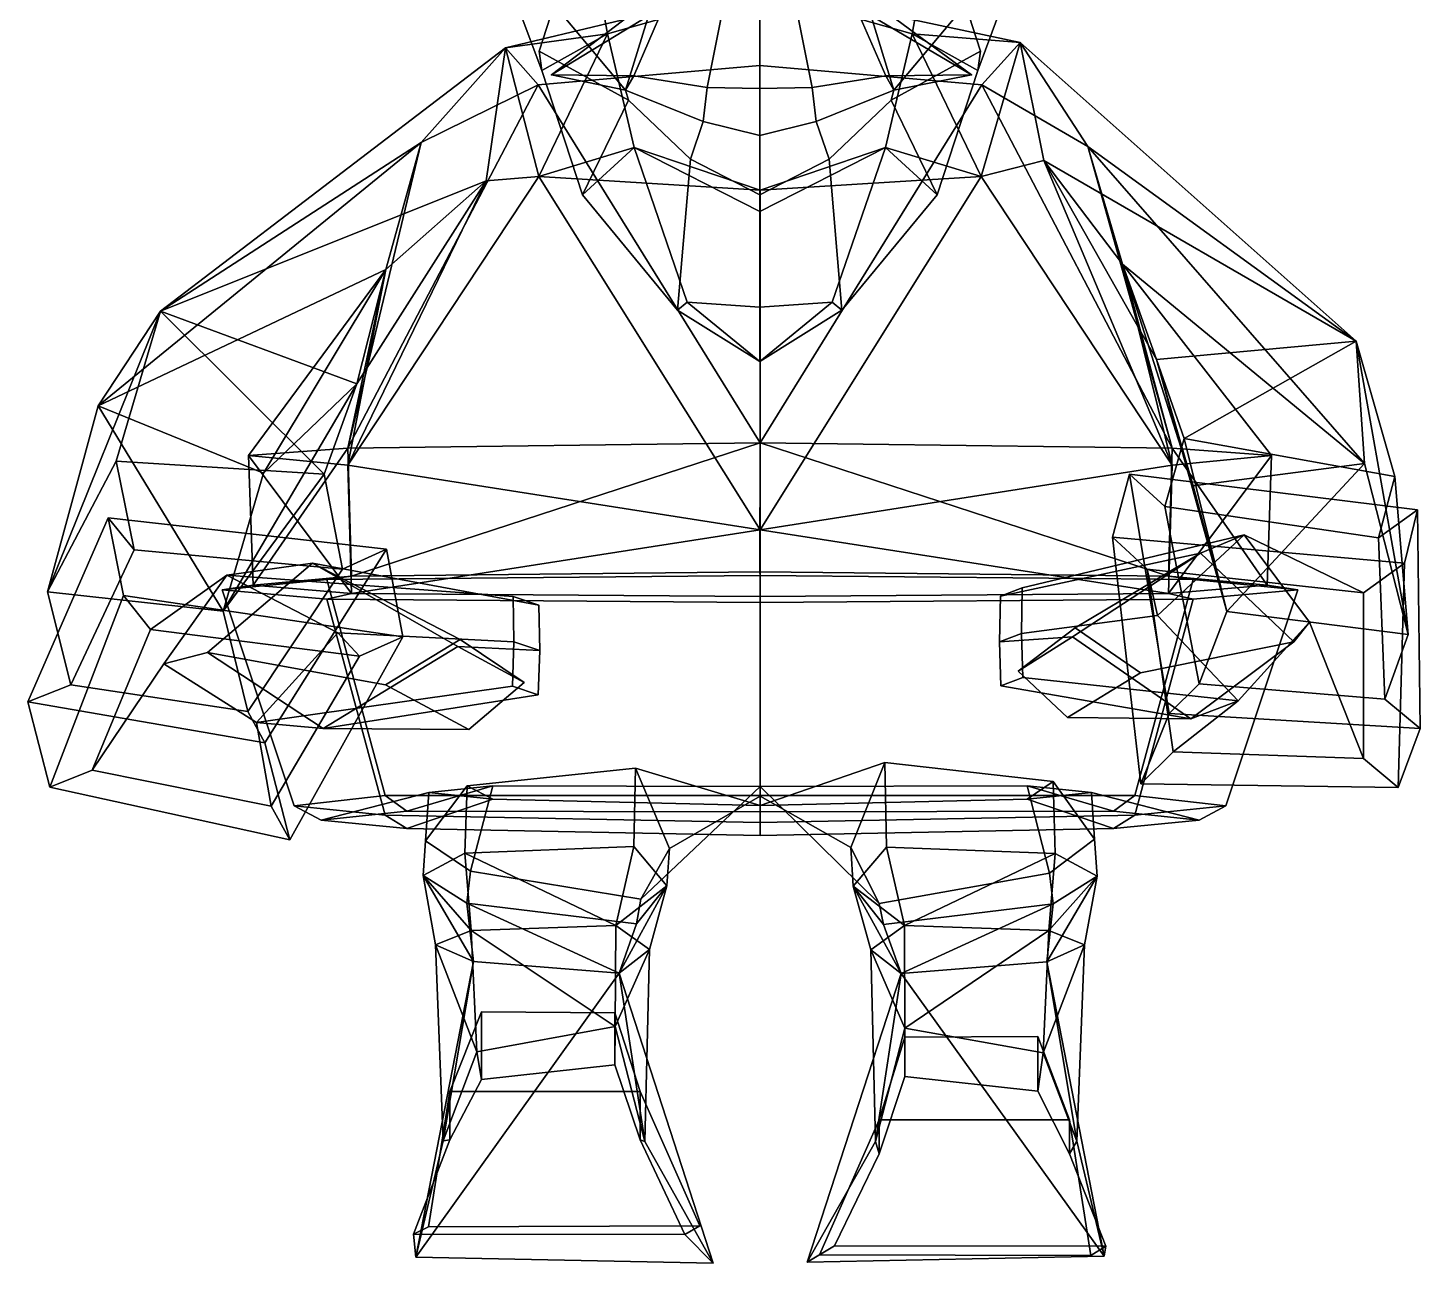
# Model space of a CAD drawing. Extents: x -182 to 162, y -155 to 316.
# Drawn here: x -182.5 to 162.3, y -154.9 to 151.1 of the extents above; entities that cross this region are included whole.
import ezdxf

# ---------------------------------------------------------------- set-up
doc = ezdxf.new("R2010")
doc.units = 0

msp = doc.modelspace()

# ---------------------------------------------------------------- linework, layer by layer
for p in [(-52.850113, 139.431213, 141.88205), (51.156456, 139.431213, 141.88205)]:
    msp.add_point(p)
for points in [[(-55.220436, 140.547424, 95.435738), (-61.548977, 157.43924, 92.69751), (-42.44381, 168.759369, 61.614292), (-38.964668, 149.607727, 53.000053)], [(-52.166561, 156.820007, 124.877464), (-34.452156, 135.692017, 150.026413), (-27.344149, 158.957123, 145.603012), (-50.560822, 167.727966, 125.592316)], [(-38.964668, 149.607727, 53.000053), (-42.44381, 168.759369, 61.614292), (-1.250554, 168.006287, 50.902649), (-1.228616, 160.377686, 26.100346)], [(36.519398, 149.607727, 53.000053), (-1.228616, 160.377686, 26.100346), (-1.250554, 168.006287, 50.902649), (39.942699, 168.759399, 61.614292)], [(49.665462, 156.820007, 124.877464), (48.059715, 167.727997, 125.592316), (24.843042, 158.957123, 145.603012), (31.95105, 135.692017, 150.026413)], [(52.719334, 140.547424, 95.435738), (36.519398, 149.607727, 53.000053), (39.942699, 168.759399, 61.614292), (59.047882, 157.43924, 92.69751)], [(-1.204485, 161.229828, 13.077601), (-1.207897, 141.775085, -39.600517), (-56.103218, 136.995605, -28.521856), (-64.213089, 146.134399, 8.999997)], [(-1.204485, 161.229828, 13.077601), (-64.213089, 146.134399, 8.999997), (-38.964668, 149.607727, 53.000053), (-1.228616, 160.377686, 26.100346)], [(-24.977959, 156.397461, 159.440369), (-27.344149, 158.957123, 145.603012), (-52.850113, 139.431213, 141.88205)], [(-52.850113, 139.431213, 141.88205), (-27.344149, 158.957123, 145.603012), (-34.452156, 135.692017, 150.026413)], [(-1.228616, 160.377686, 26.100346), (36.519398, 149.607727, 53.000053), (63.230904, 147.438538, 8.760066), (-1.204485, 161.229828, 13.077601)], [(-1.204485, 161.229828, 13.077601), (63.230904, 147.438538, 8.760066), (53.713791, 136.995605, -28.521858), (-1.207897, 141.775085, -39.600517)], [(22.476852, 156.397461, 159.440369), (51.156456, 139.431213, 141.88205), (24.843042, 158.957123, 145.603012)], [(51.156456, 139.431213, 141.88205), (31.95105, 135.692017, 150.026413), (24.843042, 158.957123, 145.603012)], [(-55.220436, 140.547424, 95.435738), (-55.889786, 145.340576, 127.117378), (-52.166561, 156.820007, 124.877464), (-61.548977, 157.43924, 92.69751)], [(-52.166561, 156.820007, 124.877464), (-55.889786, 145.340576, 127.117378), (-33.768986, 133.217224, 140.78215), (-34.452156, 135.692017, 150.026413)], [(-32.455158, 139.210144, 160.433517), (-24.977959, 156.397461, 159.440369), (-52.850113, 139.431213, 141.88205)], [(-10.280588, 156.126465, 159.53566), (-24.977959, 156.397461, 159.440369), (-32.455158, 139.210144, 160.433517), (-14.241541, 136.317993, 168.893082)], [(-14.241541, 136.317993, 168.893082), (-1.250553, 136.059357, 169.557877), (-1.250554, 154.492615, 162.159515), (-10.280588, 156.126465, 159.53566)], [(11.740433, 136.317993, 168.893082), (7.779482, 156.126465, 159.53566), (-1.250554, 154.492615, 162.159515), (-1.250553, 136.059357, 169.557877)], [(7.779482, 156.126465, 159.53566), (11.740433, 136.317993, 168.893082), (29.954054, 139.210144, 160.433517), (22.476852, 156.397461, 159.440369)], [(29.954054, 139.210144, 160.433517), (51.156456, 139.431213, 141.88205), (22.476852, 156.397461, 159.440369)], [(49.665462, 156.820007, 124.877464), (31.95105, 135.692017, 150.026413), (31.267879, 133.217224, 140.78215), (53.388691, 145.340576, 127.117386)], [(52.719334, 140.547424, 95.435738), (59.047882, 157.43924, 92.69751), (49.665462, 156.820007, 124.877464), (53.388691, 145.340576, 127.117386)], [(-64.213089, 146.134399, 8.999997), (-55.965126, 114.253845, 66.571449), (-38.964668, 149.607727, 53.000053)], [(-55.965126, 114.253845, 66.571449), (-32.305893, 121.48111, 86.771019), (-38.964668, 149.607727, 53.000053)], [(-45.142368, 109.692352, 108.954552), (-55.220436, 140.547424, 95.435738), (-38.964668, 149.607727, 53.000053), (-32.305893, 121.48111, 86.771019)], [(42.641266, 109.692352, 108.954552), (29.881565, 121.48111, 86.771019), (36.519398, 149.607727, 53.000053), (52.719334, 140.547424, 95.435738)], [(53.584675, 114.253845, 66.571449), (36.519398, 149.607727, 53.000053), (29.881565, 121.48111, 86.771019)], [(63.230904, 147.438538, 8.760066), (36.519398, 149.607727, 53.000053), (53.584675, 114.253845, 66.571449)], [(-69.02684, 113.226166, 46.010265), (-64.213089, 146.134399, 8.999997), (-149.634369, 80.874741, 44.717995)], [(-85.063316, 122.726624, -26.660515), (-149.634369, 80.874741, 44.717995), (-64.213089, 146.134399, 8.999997)], [(-85.063316, 122.726624, -26.660515), (-64.213089, 146.134399, 8.999997), (-56.103218, 136.995605, -28.521856)], [(-69.02684, 113.226166, 46.010265), (-55.965126, 114.253845, 66.571449), (-64.213089, 146.134399, 8.999997)], [(-33.768986, 133.217224, 140.78215), (-55.889786, 145.340576, 127.117378), (-55.220436, 140.547424, 95.435738), (-45.142368, 109.692352, 108.954552)], [(31.267879, 133.217224, 140.78215), (42.641266, 109.692352, 108.954552), (52.719334, 140.547424, 95.435738), (53.388691, 145.340576, 127.117386)], [(69.092827, 118.248474, 49.249489), (63.230904, 147.438538, 8.760066), (53.584675, 114.253845, 66.571449)], [(80.004128, 121.666687, -27.226873), (53.713791, 136.995605, -28.521858), (63.230904, 147.438538, 8.760066)], [(69.092827, 118.248474, 49.249489), (146.423172, 73.461731, 33.342781), (63.230904, 147.438538, 8.760066)], [(80.004128, 121.666687, -27.226873), (63.230904, 147.438538, 8.760066), (146.423172, 73.461731, 33.342781)], [(-1.173771, 48.288818, -98.463844), (-56.103218, 136.995605, -28.521856), (-1.207897, 141.775085, -39.600517)], [(-1.173771, 48.288818, -98.463844), (-1.207897, 141.775085, -39.600517), (53.713791, 136.995605, -28.521858)], [(-34.452156, 135.692017, 150.026413), (-32.455158, 139.210144, 160.433517), (-52.850113, 139.431213, 141.88205)], [(-14.241541, 136.317993, 168.893082), (-32.455158, 139.210144, 160.433517), (-34.452156, 135.692017, 150.026413), (-15.243168, 127.859314, 158.260849)], [(11.740433, 136.317993, 168.893082), (12.74206, 127.859314, 158.260849), (31.95105, 135.692017, 150.026413), (29.954054, 139.210144, 160.433517)], [(31.95105, 135.692017, 150.026413), (51.156456, 139.431213, 141.88205), (29.954054, 139.210144, 160.433517)], [(-103.231987, 47.003601, -64.109421), (-56.103218, 136.995605, -28.521856), (-1.173771, 48.288818, -98.463844)], [(-103.231987, 47.003601, -64.109421), (-85.063316, 122.726624, -26.660515), (-56.103218, 136.995605, -28.521856)], [(-18.425463, 118.571106, 159.554199), (-15.243168, 127.859314, 158.260849), (-34.452156, 135.692017, 150.026413), (-33.768986, 133.217224, 140.78215)], [(-1.250553, 136.059357, 169.557877), (-14.241541, 136.317993, 168.893082), (-15.243168, 127.859314, 158.260849), (-1.250553, 124.455444, 163.471542)], [(-1.250553, 136.059357, 169.557877), (-1.250553, 124.455444, 163.471542), (12.74206, 127.859314, 158.260849), (11.740433, 136.317993, 168.893082)], [(100.884438, 47.003601, -64.109421), (-1.173771, 48.288818, -98.463844), (53.713791, 136.995605, -28.521858)], [(15.924354, 118.571106, 159.554199), (31.267879, 133.217224, 140.78215), (31.95105, 135.692017, 150.026413), (12.74206, 127.859314, 158.260849)], [(100.884438, 47.003601, -64.109421), (53.713791, 136.995605, -28.521858), (80.004128, 121.666687, -27.226873)], [(-21.610586, 81.183655, 138.476044), (-18.425463, 118.571106, 159.554199), (-33.768986, 133.217224, 140.78215), (-45.142368, 109.692352, 108.954552)], [(19.109482, 81.183655, 138.476044), (42.641266, 109.692352, 108.954552), (31.267879, 133.217224, 140.78215), (15.924354, 118.571106, 159.554199)], [(-1.250553, 109.733429, 165.217316), (-1.250553, 124.455444, 163.471542), (-15.243168, 127.859314, 158.260849), (-18.425463, 118.571106, 159.554199)], [(-1.250553, 109.733429, 165.217316), (15.924354, 118.571106, 159.554199), (12.74206, 127.859314, 158.260849), (-1.250553, 124.455444, 163.471542)], [(-85.063316, 122.726624, -26.660515), (-165.055405, 57.463501, 12.284202), (-149.634369, 80.874741, 44.717995)], [(-93.856049, 91.246246, 3.668951), (-165.055405, 57.463501, 12.284202), (-85.063316, 122.726624, -26.660515)], [(-103.231987, 47.003601, -64.109421), (-93.856049, 91.246246, 3.668951), (-85.063316, 122.726624, -26.660515)], [(-1.173774, 110.915161, 76.020836), (-32.305893, 121.48111, 86.771019), (-55.965126, 114.253845, 66.571449)], [(-21.610586, 81.183655, 138.476044), (-45.142368, 109.692352, 108.954552), (-32.305893, 121.48111, 86.771019), (-19.191641, 83.173187, 122.679092)], [(-19.191641, 83.173187, 122.679092), (-32.305893, 121.48111, 86.771019), (-1.250553, 105.627014, 98.489517), (-1.250553, 81.895477, 118.26387)], [(-1.250553, 105.627014, 98.489517), (-32.305893, 121.48111, 86.771019), (-1.173774, 110.915161, 76.020836)], [(16.690536, 83.173187, 122.679092), (-1.250553, 81.895477, 118.26387), (-1.250553, 105.627014, 98.489517), (29.881565, 121.48111, 86.771019)], [(-1.250553, 105.627014, 98.489517), (-1.173774, 110.915161, 76.020836), (29.881565, 121.48111, 86.771019)], [(-1.173774, 110.915161, 76.020836), (53.584675, 114.253845, 66.571449), (29.881565, 121.48111, 86.771019)], [(19.109482, 81.183655, 138.476044), (16.690536, 83.173187, 122.679092), (29.881565, 121.48111, 86.771019), (42.641266, 109.692352, 108.954552)], [(100.884438, 47.003601, -64.109421), (80.004128, 121.666687, -27.226873), (88.59655, 92.585693, 6.120471)], [(80.004128, 121.666687, -27.226873), (146.423172, 73.461731, 33.342781), (148.46524, 43.189957, 2.70431)], [(88.59655, 92.585693, 6.120471), (80.004128, 121.666687, -27.226873), (148.46524, 43.189957, 2.70431)], [(-1.250553, 68.443481, 140.684509), (-1.250553, 109.733429, 165.217316), (-18.425463, 118.571106, 159.554199), (-21.610586, 81.183655, 138.476044)], [(-1.250553, 68.443481, 140.684509), (19.109482, 81.183655, 138.476044), (15.924354, 118.571106, 159.554199), (-1.250553, 109.733429, 165.217316)], [(100.884438, 42.740784, 90.284805), (69.092827, 118.248474, 49.249489), (53.584675, 114.253845, 66.571449)], [(100.884438, 42.740784, 90.284805), (88.59655, 92.585693, 6.120471), (69.092827, 118.248474, 49.249489)], [(88.59655, 92.585693, 6.120471), (96.956886, 68.935608, 49.637627), (69.092827, 118.248474, 49.249489)], [(69.092827, 118.248474, 49.249489), (96.956886, 68.935608, 49.637627), (146.423172, 73.461731, 33.342781)], [(-1.173773, 26.697159, 118.989273), (-55.965126, 114.253845, 66.571449), (-103.231987, 42.740784, 90.284805)], [(-103.231987, 42.740784, 90.284805), (-55.965126, 114.253845, 66.571449), (-69.02684, 113.226166, 46.010265)], [(-1.173773, 26.697159, 118.989273), (-1.173774, 110.915161, 76.020836), (-55.965126, 114.253845, 66.571449)], [(-1.173773, 26.697159, 118.989273), (53.584675, 114.253845, 66.571449), (-1.173774, 110.915161, 76.020836)], [(-1.173773, 26.697159, 118.989273), (100.884438, 42.740784, 90.284805), (53.584675, 114.253845, 66.571449)], [(-69.02684, 113.226166, 46.010265), (-149.634369, 80.874741, 44.717995), (-101.031105, 62.924744, 47.97163)], [(-103.231987, 42.740784, 90.284805), (-69.02684, 113.226166, 46.010265), (-93.856049, 91.246246, 3.668951)], [(-93.856049, 91.246246, 3.668951), (-69.02684, 113.226166, 46.010265), (-101.031105, 62.924744, 47.97163)], [(-124.14933, 40.734009, 13.27249), (-165.055405, 57.463501, 12.284202), (-93.856049, 91.246246, 3.668951)], [(-103.231987, 42.740784, 90.284805), (-93.856049, 91.246246, 3.668951), (-127.833923, 45.110245, 4.465731)], [(-127.833923, 45.110245, 4.465731), (-93.856049, 91.246246, 3.668951), (-103.231987, 47.003601, -64.109421)], [(-124.14933, 40.734009, 13.27249), (-93.856049, 91.246246, 3.668951), (-101.031105, 62.924744, 47.97163)], [(100.884438, 42.740784, 90.284805), (125.486366, 45.110245, 4.465729), (88.59655, 92.585693, 6.120471)], [(125.486366, 45.110245, 4.465729), (100.884438, 47.003601, -64.109421), (88.59655, 92.585693, 6.120471)], [(106.071907, 37.613449, 14.999162), (96.956886, 68.935608, 49.637627), (88.59655, 92.585693, 6.120471)], [(106.071907, 37.613449, 14.999162), (88.59655, 92.585693, 6.120471), (148.46524, 43.189957, 2.70431)], [(-1.250553, 68.443481, 140.684509), (-21.610586, 81.183655, 138.476044), (-19.191641, 83.173187, 122.679092)], [(-1.250553, 68.443481, 140.684509), (-19.191641, 83.173187, 122.679092), (-1.250553, 81.895477, 118.26387)], [(-1.250553, 68.443481, 140.684509), (-1.250553, 81.895477, 118.26387), (16.690536, 83.173187, 122.679092)], [(-1.250553, 68.443481, 140.684509), (16.690536, 83.173187, 122.679092), (19.109482, 81.183655, 138.476044)], [(-177.583038, 11.367981, 56.346451), (-160.634277, 43.740906, 80.68763), (-149.634369, 80.874741, 44.717995)], [(-177.583038, 11.367981, 56.346451), (-149.634369, 80.874741, 44.717995), (-165.055405, 57.463501, 12.284202)], [(-109.095695, 40.519897, 68.169518), (-149.634369, 80.874741, 44.717995), (-160.634277, 43.740906, 80.68763)], [(-109.095695, 40.519897, 68.169518), (-101.031105, 62.924744, 47.97163), (-149.634369, 80.874741, 44.717995)], [(103.839912, 49.34819, 69.441437), (146.423172, 73.461731, 33.342781), (96.956886, 68.935608, 49.637627)], [(103.839912, 49.34819, 69.441437), (156.006058, 39.97612, 73.204483), (146.423172, 73.461731, 33.342781)], [(159.287582, 0.814209, 53.625504), (148.46524, 43.189957, 2.70431), (146.423172, 73.461731, 33.342781)], [(159.287582, 0.814209, 53.625504), (146.423172, 73.461731, 33.342781), (156.006058, 39.97612, 73.204483)], [(114.420227, 6.466904, 49.151829), (96.956886, 68.935608, 49.637627), (106.071907, 37.613449, 14.999162)], [(114.420227, 6.466904, 49.151829), (103.839912, 49.34819, 69.441437), (96.956886, 68.935608, 49.637627)], [(-134.11116, 6.563904, 44.011002), (-124.14933, 40.734009, 13.27249), (-101.031105, 62.924744, 47.97163)], [(-134.11116, 6.563904, 44.011002), (-101.031105, 62.924744, 47.97163), (-109.095695, 40.519897, 68.169518)], [(-134.11116, 6.563904, 44.011002), (-177.583038, 11.367981, 56.346451), (-165.055405, 57.463501, 12.284202)], [(-134.11116, 6.563904, 44.011002), (-165.055405, 57.463501, 12.284202), (-124.14933, 40.734009, 13.27249)], [(-102.321541, 15.259018, -78.78981), (-103.231987, 47.003601, -64.109421), (-1.173771, 48.288818, -98.463844)], [(-102.321541, 15.259018, -78.78981), (-1.173771, 48.288818, -98.463844), (-1.188086, 16.361588, -108.959854)], [(99.973991, 15.259018, -78.789818), (-1.188086, 16.361588, -108.959854), (-1.173771, 48.288818, -98.463844)], [(99.973991, 15.259018, -78.789818), (-1.173771, 48.288818, -98.463844), (100.884438, 47.003601, -64.109421)], [(103.839912, 49.34819, 69.441437), (114.420227, 6.466904, 49.151829), (107.552307, -11.439835, 79.854729), (99.055489, 32.482315, 101.021637)], [(156.006058, 39.97612, 73.204483), (103.839912, 49.34819, 69.441437), (99.055489, 32.482315, 101.021637), (151.922684, 24.758636, 105.746773)], [(-126.71138, 13.065079, 0.672315), (-127.833923, 45.110245, 4.465731), (-103.231987, 47.003601, -64.109421)], [(-102.321548, 10.986603, 75.952209), (-127.833923, 45.110245, 4.465731), (-126.71138, 13.065079, 0.672315)], [(-102.321548, 10.986603, 75.952209), (-103.231987, 42.740784, 90.284805), (-127.833923, 45.110245, 4.465731)], [(-126.71138, 13.065079, 0.672315), (-103.231987, 47.003601, -64.109421), (-102.321541, 15.259018, -78.78981)], [(124.363838, 13.065079, 0.672313), (99.973991, 15.259018, -78.789818), (100.884438, 47.003601, -64.109421)], [(99.973991, 10.986603, 75.952209), (125.486366, 45.110245, 4.465729), (100.884438, 42.740784, 90.284805)], [(99.973991, 10.986603, 75.952209), (124.363838, 13.065079, 0.672313), (125.486366, 45.110245, 4.465729)], [(124.363838, 13.065079, 0.672313), (100.884438, 47.003601, -64.109421), (125.486366, 45.110245, 4.465729)], [(-171.8396, -11.656754, 83.574463), (-156.132996, 21.755661, 109.036072), (-160.634277, 43.740906, 80.68763), (-177.583038, 11.367981, 56.346451)], [(-160.634277, 43.740906, 80.68763), (-156.132996, 21.755661, 109.036072), (-104.532295, 16.992874, 95.193817), (-109.095695, 40.519897, 68.169518)], [(-102.321548, 10.986603, 75.952209), (-1.173773, 26.697159, 118.989273), (-103.231987, 42.740784, 90.284805)], [(99.973991, 10.986603, 75.952209), (100.884438, 42.740784, 90.284805), (-1.173773, 26.697159, 118.989273)], [(114.420227, 6.466904, 49.151829), (106.071907, 37.613449, 14.999162), (148.46524, 43.189957, 2.70431)], [(114.420227, 6.466904, 49.151829), (148.46524, 43.189957, 2.70431), (159.287582, 0.814209, 53.625504)], [(-109.095695, 40.519897, 68.169518), (-104.532295, 16.992874, 95.193817), (-127.992218, -18.286911, 69.613396), (-134.11116, 6.563904, 44.011002)], [(100.148247, -18.784119, 74.864296), (93.075325, -36.227051, 103.383987), (86.082184, 24.882828, 132.607697), (90.344963, 40.510635, 103.713715)], [(90.344963, 40.510635, 103.713715), (86.082184, 24.882828, 132.607697), (158.368103, 18.474152, 140.301178), (161.622238, 31.707504, 110.911507)], [(100.148247, -18.784119, 74.864296), (90.344963, 40.510635, 103.713715), (99.055489, 32.482315, 101.021637), (107.552307, -11.439835, 79.854729)], [(90.344963, 40.510635, 103.713715), (161.622238, 31.707504, 110.911507), (151.922684, 24.758636, 105.746773), (99.055489, 32.482315, 101.021637)], [(153.547791, -15.215424, 85.47821), (159.287582, 0.814209, 53.625504), (156.006058, 39.97612, 73.204483), (151.922684, 24.758636, 105.746773)], [(162.274811, -22.450394, 83.196388), (153.547791, -15.215424, 85.47821), (151.922684, 24.758636, 105.746773), (161.622238, 31.707504, 110.911507)], [(156.855698, -37.06604, 112.420204), (162.274811, -22.450394, 83.196388), (161.622238, 31.707504, 110.911507), (158.368103, 18.474152, 140.301178)], [(-177.035492, -36.979805, 106.941269), (-158.831512, 10.429733, 142.792343), (-162.627335, 29.694794, 117.025841), (-182.475449, -15.903915, 81.976715)], [(-182.475449, -15.903915, 81.976715), (-162.627335, 29.694794, 117.025841), (-156.132996, 21.755661, 109.036072), (-171.8396, -11.656754, 83.574463)], [(-93.629784, 21.913589, 97.314262), (-162.627335, 29.694794, 117.025841), (-158.831512, 10.429733, 142.792343), (-89.618095, 0.229752, 122.032257)], [(-93.629784, 21.913589, 97.314262), (-104.532295, 16.992874, 95.193817), (-156.132996, 21.755661, 109.036072), (-162.627335, 29.694794, 117.025841)], [(-102.321548, 10.986603, 75.952209), (-1.173772, 10.207092, 106.134056), (-1.173773, 26.697159, 118.989273)], [(99.973991, 10.986603, 75.952209), (-1.173773, 26.697159, 118.989273), (-1.173772, 10.207092, 106.134056)], [(58.325935, 10.307281, 124.00502), (107.858719, 20.938171, 137.168472), (118.732574, 25.454773, 110.337357), (63.703346, 12.363525, 114.185547)], [(63.59602, 1.06897, 112.936325), (63.703346, 12.363525, 114.185547), (118.732574, 25.454773, 110.337357), (97.204834, 5.502426, 96.27066)], [(93.075325, -36.227051, 103.383987), (101.084091, -28.304504, 108.77092), (94.668411, 17.017288, 129.978775), (86.082184, 24.882828, 132.607697)], [(86.082184, 24.882828, 132.607697), (94.668411, 17.017288, 129.978775), (148.268066, 11.138901, 134.872116), (158.368103, 18.474152, 140.301178)], [(97.204834, 5.502426, 96.27066), (118.732574, 25.454773, 110.337357), (148.268066, 11.138901, 134.872116), (94.668411, 17.017288, 129.978775)], [(130.96579, -1.005447, 147.352783), (134.879791, 3.827728, 116.700562), (118.732574, 25.454773, 110.337357), (107.858719, 20.938171, 137.168472)], [(134.879791, 3.827728, 116.700562), (148.284698, -29.913673, 114.685219), (148.268066, 11.138901, 134.872116), (118.732574, 25.454773, 110.337357)], [(-123.75972, -26.069946, 62.185524), (-127.992218, -18.286911, 69.613396), (-104.532295, 16.992874, 95.193817), (-93.629784, 21.913589, 97.314262)], [(-123.75972, -26.069946, 62.185524), (-93.629784, 21.913589, 97.314262), (-89.618095, 0.229752, 122.032257), (-117.643555, -50.092041, 85.705437)], [(58.114849, -0.985931, 122.717865), (76.209892, 0.218109, 132.426437), (107.858719, 20.938171, 137.168472), (58.325935, 10.307281, 124.00502)], [(62.770611, -8.240875, 177.906281), (76.861725, 2.486008, 186.432281), (107.858719, 20.938171, 137.168472), (76.209892, 0.218109, 132.426437)], [(93.040489, -8.678589, 183.246201), (130.96579, -1.005447, 147.352783), (107.858719, 20.938171, 137.168472), (76.861725, 2.486008, 186.432281)], [(-137.995148, -3.637726, 159.122208), (-111.992165, 18.487564, 146.721405), (-133.213196, 15.539139, 116.766403), (-148.771637, -6.425842, 116.66893)], [(-93.926048, -11.644806, 199.089218), (-75.455765, -0.472931, 202.186539), (-111.992165, 18.487564, 146.721405), (-137.995148, -3.637726, 159.122208)], [(-55.920059, 8.095474, 130.644989), (-62.287651, 10.253159, 119.587845), (-133.213196, 15.539139, 116.766403), (-111.992165, 18.487564, 146.721405)], [(-59.607052, -11.08519, 192.262329), (-76.046005, -2.134033, 140.77829), (-111.992165, 18.487564, 146.721405), (-75.455765, -0.472931, 202.186539)], [(-55.688766, -3.193253, 129.302979), (-55.920059, 8.095474, 130.644989), (-111.992165, 18.487564, 146.721405), (-76.046005, -2.134033, 140.77829)], [(156.855698, -37.06604, 112.420204), (158.368103, 18.474152, 140.301178), (148.268066, 11.138901, 134.872116), (148.284698, -29.913673, 114.685219)], [(-148.771637, -6.425842, 116.66893), (-133.213196, 15.539139, 116.766403), (-152.104355, 2.078796, 134.407913), (-166.573196, -32.769089, 108.540894)], [(-105.733917, 1.191391, 103.098846), (-100.3479, -4.580032, 119.973457), (-152.104355, 2.078796, 134.407913), (-133.213196, 15.539139, 116.766403)], [(-108.422394, 14.416962, -90.634415), (-134.337448, 11.900284, 0.517004), (-126.71138, 13.065079, 0.672315), (-102.321541, 15.259018, -78.78981)], [(-116.504662, -41.641602, -6.622156), (-134.337448, 11.900284, 0.517004), (-108.422394, 14.416962, -90.634415), (-93.969841, -39.124924, -97.773575)], [(-62.173508, -1.037537, 118.291573), (-105.733917, 1.191391, 103.098846), (-133.213196, 15.539139, 116.766403), (-62.287651, 10.253159, 119.587845)], [(-108.422394, 14.416962, -90.634415), (-102.321541, 15.259018, -78.78981), (-1.188086, 16.361588, -108.959854), (-1.173989, 15.407654, -124.726173)], [(-93.969841, -39.124924, -97.773575), (-108.422394, 14.416962, -90.634415), (-1.173989, 15.407654, -124.726173), (-1.173769, -39.095886, -131.992645)], [(106.074837, 14.416962, -90.634415), (-1.173989, 15.407654, -124.726173), (-1.188086, 16.361588, -108.959854), (99.973991, 15.259018, -78.789818)], [(91.622307, -39.124924, -97.773575), (-1.173769, -39.095886, -131.992645), (-1.173989, 15.407654, -124.726173), (106.074837, 14.416962, -90.634415)], [(114.15712, -41.641602, -6.622158), (91.622307, -39.124924, -97.773575), (106.074837, 14.416962, -90.634415), (131.989883, 11.900284, 0.517002)], [(117.252411, -15.60025, 104.962418), (97.204834, 5.502426, 96.27066), (94.668411, 17.017288, 129.978775), (101.084091, -28.304504, 108.77092)], [(106.074837, 14.416962, -90.634415), (99.973991, 15.259018, -78.789818), (124.363838, 13.065079, 0.672313), (131.989883, 11.900284, 0.517002)], [(-134.11116, 6.563904, 44.011002), (-127.992218, -18.286911, 69.613396), (-171.8396, -11.656754, 83.574463), (-177.583038, 11.367981, 56.346451)], [(-177.035492, -36.979805, 106.941269), (-166.573196, -32.769089, 108.540894), (-152.104355, 2.078796, 134.407913), (-158.831512, 10.429733, 142.792343)], [(-89.618095, 0.229752, 122.032257), (-158.831512, 10.429733, 142.792343), (-152.104355, 2.078796, 134.407913), (-100.3479, -4.580032, 119.973457)], [(-134.337448, 11.900284, 0.517004), (-108.422394, 9.589142, 84.224068), (-102.321548, 10.986603, 75.952209), (-126.71138, 13.065079, 0.672315)], [(-108.422394, 9.589142, 84.224068), (-134.337448, 11.900284, 0.517004), (-116.504662, -41.641602, -6.622156), (-93.969849, -43.952744, 77.084908)], [(-1.173772, 8.691071, 118.327255), (-1.173772, 10.207092, 106.134056), (-102.321548, 10.986603, 75.952209), (-108.422394, 9.589142, 84.224068)], [(-1.173772, 8.691071, 118.327255), (106.074837, 9.589142, 84.224068), (99.973991, 10.986603, 75.952209), (-1.173772, 10.207092, 106.134056)], [(58.114849, -0.985931, 122.717865), (58.325935, 10.307281, 124.00502), (63.703346, 12.363525, 114.185547), (63.59602, 1.06897, 112.936325)], [(106.074837, 9.589142, 84.224068), (91.622299, -43.952744, 77.084908), (114.15712, -41.641602, -6.622158), (131.989883, 11.900284, 0.517002)], [(131.989883, 11.900284, 0.517002), (124.363838, 13.065079, 0.672313), (99.973991, 10.986603, 75.952209), (106.074837, 9.589142, 84.224068)], [(-1.173771, -45.806564, 111.060654), (-1.173772, 8.691071, 118.327255), (-108.422394, 9.589142, 84.224068), (-93.969849, -43.952744, 77.084908)], [(-55.688766, -3.193253, 129.302979), (-62.173508, -1.037537, 118.291573), (-62.287651, 10.253159, 119.587845), (-55.920059, 8.095474, 130.644989)], [(-1.173771, -45.806564, 111.060654), (91.622299, -43.952744, 77.084908), (106.074837, 9.589142, 84.224068), (-1.173772, 8.691071, 118.327255)], [(63.879589, -9.864227, 111.991089), (63.59602, 1.06897, 112.936325), (97.204834, 5.502426, 96.27066), (117.252411, -15.60025, 104.962418)], [(117.252411, -15.60025, 104.962418), (101.084091, -28.304504, 108.77092), (148.284698, -29.913673, 114.685219), (134.879791, 3.827728, 116.700562)], [(105.4636, -20.091492, 131.397629), (117.252411, -15.60025, 104.962418), (134.879791, 3.827728, 116.700562), (130.96579, -1.005447, 147.352783)], [(114.420227, 6.466904, 49.151829), (159.287582, 0.814209, 53.625504), (153.547791, -15.215424, 85.47821), (107.552307, -11.439835, 79.854729)], [(-125.860382, -20.972305, 104.738609), (-122.229393, -41.691559, 93.725906), (-100.3479, -4.580032, 119.973457), (-105.733917, 1.191391, 103.098846)], [(-62.497459, -11.970749, 117.346642), (-125.860382, -20.972305, 104.738609), (-105.733917, 1.191391, 103.098846), (-62.173508, -1.037537, 118.291573)], [(-117.643555, -50.092041, 85.705437), (-89.618095, 0.229752, 122.032257), (-100.3479, -4.580032, 119.973457), (-122.229393, -41.691559, 93.725906)], [(58.476879, -11.926361, 121.835861), (58.114849, -0.985931, 122.717865), (63.59602, 1.06897, 112.936325), (63.879589, -9.864227, 111.991089)], [(58.476879, -11.926361, 121.835861), (105.4636, -20.091492, 131.397629), (76.209892, 0.218109, 132.426437), (58.114849, -0.985931, 122.717865)], [(74.966194, -19.7677, 183.80426), (93.040489, -8.678589, 183.246201), (76.861725, 2.486008, 186.432281), (62.770611, -8.240875, 177.906281)], [(74.966194, -19.7677, 183.80426), (62.770611, -8.240875, 177.906281), (76.209892, 0.218109, 132.426437), (105.4636, -20.091492, 131.397629)], [(-73.318253, -22.713745, 199.40126), (-109.325722, -22.510147, 140.560867), (-76.046005, -2.134033, 140.77829), (-59.607052, -11.08519, 192.262329)], [(-56.100433, -14.134583, 128.431992), (-55.688766, -3.193253, 129.302979), (-76.046005, -2.134033, 140.77829), (-109.325722, -22.510147, 140.560867)], [(-73.318253, -22.713745, 199.40126), (-59.607052, -11.08519, 192.262329), (-75.455765, -0.472931, 202.186539), (-93.926048, -11.644806, 199.089218)], [(-56.100433, -14.134583, 128.431992), (-62.497459, -11.970749, 117.346642), (-62.173508, -1.037537, 118.291573), (-55.688766, -3.193253, 129.302979)], [(74.966194, -19.7677, 183.80426), (105.4636, -20.091492, 131.397629), (130.96579, -1.005447, 147.352783), (93.040489, -8.678589, 183.246201)], [(-125.860382, -20.972305, 104.738609), (-148.771637, -6.425842, 116.66893), (-166.573196, -32.769089, 108.540894), (-122.229393, -41.691559, 93.725906)], [(-109.325722, -22.510147, 140.560867), (-137.995148, -3.637726, 159.122208), (-148.771637, -6.425842, 116.66893), (-125.860382, -20.972305, 104.738609)], [(-73.318253, -22.713745, 199.40126), (-93.926048, -11.644806, 199.089218), (-137.995148, -3.637726, 159.122208), (-109.325722, -22.510147, 140.560867)], [(58.476879, -11.926361, 121.835861), (63.879589, -9.864227, 111.991089), (117.252411, -15.60025, 104.962418), (105.4636, -20.091492, 131.397629)], [(-123.75972, -26.069946, 62.185524), (-182.475449, -15.903915, 81.976715), (-171.8396, -11.656754, 83.574463), (-127.992218, -18.286911, 69.613396)], [(-56.100433, -14.134583, 128.431992), (-109.325722, -22.510147, 140.560867), (-125.860382, -20.972305, 104.738609), (-62.497459, -11.970749, 117.346642)], [(100.148247, -18.784119, 74.864296), (107.552307, -11.439835, 79.854729), (153.547791, -15.215424, 85.47821), (162.274811, -22.450394, 83.196388)], [(-123.75972, -26.069946, 62.185524), (-117.643555, -50.092041, 85.705437), (-177.035492, -36.979805, 106.941269), (-182.475449, -15.903915, 81.976715)], [(100.148247, -18.784119, 74.864296), (162.274811, -22.450394, 83.196388), (156.855698, -37.06604, 112.420204), (93.075325, -36.227051, 103.383987)], [(-1.173771, -41.590775, 77.973335), (29.712402, -30.880348, 55.424068), (71.394005, -35.581833, 32.665012), (64.996544, -40.031204, 53.61158)], [(21.286747, -51.947517, -5.210032), (29.712402, -30.880348, 55.424068), (-1.173771, -41.590775, 77.973335), (-1.17377, -39.253479, -6.680957)], [(30.135809, -51.879967, 22.578249), (29.712402, -30.880348, 55.424068), (21.286747, -51.947517, -5.210032), (21.890726, -61.58535, -3.521992)], [(30.135809, -51.879967, 22.578249), (71.918175, -53.467529, 12.143211), (71.394005, -35.581833, 32.665012), (29.712402, -30.880348, 55.424068)], [(93.075325, -36.227051, 103.383987), (156.855698, -37.06604, 112.420204), (148.284698, -29.913673, 114.685219), (101.084091, -28.304504, 108.77092)], [(-117.643555, -50.092041, 85.705437), (-122.229393, -41.691559, 93.725906), (-166.573196, -32.769089, 108.540894), (-177.035492, -36.979805, 106.941269)], [(-32.463531, -51.749199, 22.476837), (-31.973949, -32.33564, 55.260269), (-73.675476, -36.708771, 32.541599), (-74.247971, -53.349358, 12.051219)], [(-1.173771, -41.590775, 77.973335), (-67.344086, -40.031204, 53.61158), (-73.675476, -36.708771, 32.541599), (-31.973949, -32.33564, 55.260269)], [(-32.463531, -51.749199, 22.476837), (-24.221287, -61.43528, -3.629023), (-23.585285, -52.191971, -5.507538), (-31.973949, -32.33564, 55.260269)], [(-1.17377, -39.253479, -6.680957), (-1.173771, -41.590775, 77.973335), (-31.973949, -32.33564, 55.260269), (-23.585285, -52.191971, -5.507538)], [(-109.873322, -45.17485, -7.093272), (-88.664764, -42.980911, -86.555397), (-67.344086, -36.655228, -68.662766), (-83.222473, -38.380165, -6.187283)], [(-88.664764, -42.980911, -86.555397), (-1.173769, -43.091248, -116.855888), (-1.173769, -36.822525, -94.727638), (-67.344086, -36.655228, -68.662766)], [(-74.247971, -53.349358, 12.051219), (-73.675476, -36.708771, 32.541599), (-83.979614, -50.305969, -6.612675), (-84.598778, -58.920609, -5.10254)], [(-83.222473, -38.380165, -6.187283), (-67.344086, -36.655228, -68.662766), (-72.851929, -57.814507, -48.992653), (-83.979614, -50.305969, -6.612675)], [(-67.344086, -40.031204, 53.61158), (-83.222473, -38.380165, -6.187283), (-83.979614, -50.305969, -6.612675), (-73.675476, -36.708771, 32.541599)], [(-67.344086, -36.655228, -68.662766), (-1.173769, -36.822525, -94.727638), (-30.706955, -64.806007, -70.17704), (-72.851929, -57.814507, -48.992653)], [(-1.173769, -36.822525, -94.727638), (-1.17377, -39.253479, -6.680957), (-23.585285, -52.191971, -5.507538), (-30.706955, -64.806007, -70.17704)], [(21.286747, -51.947517, -5.210032), (-1.17377, -39.253479, -6.680957), (-1.173769, -36.822525, -94.727638), (28.349438, -65.80928, -69.902802)], [(64.996544, -36.655228, -68.662766), (70.50808, -58.285637, -48.797451), (28.349438, -65.80928, -69.902802), (-1.173769, -36.822525, -94.727638)], [(86.317215, -42.980911, -86.555405), (64.996544, -36.655228, -68.662766), (-1.173769, -36.822525, -94.727638), (-1.173769, -43.091248, -116.855888)], [(64.996544, -40.031204, 53.61158), (71.394005, -35.581833, 32.665012), (81.676559, -49.914734, -6.401186), (80.874924, -38.380165, -6.187284)], [(80.874924, -38.380165, -6.187284), (81.676559, -49.914734, -6.401186), (70.50808, -58.285637, -48.797451), (64.996544, -36.655228, -68.662766)], [(107.525772, -45.17485, -7.093274), (80.874924, -38.380165, -6.187284), (64.996544, -36.655228, -68.662766), (86.317215, -42.980911, -86.555405)], [(71.918175, -53.467529, 12.143211), (82.266785, -59.044365, -5.010934), (81.676559, -49.914734, -6.401186), (71.394005, -35.581833, 32.665012)], [(-116.504662, -41.641602, -6.622156), (-93.969841, -39.124924, -97.773575), (-88.664764, -42.980911, -86.555397), (-109.873322, -45.17485, -7.093272)], [(-88.664764, -47.253326, 68.186623), (-109.873322, -45.17485, -7.093272), (-83.222473, -38.380165, -6.187283), (-67.344086, -40.031204, 53.61158)], [(-93.969841, -39.124924, -97.773575), (-1.173769, -39.095886, -131.992645), (-1.173769, -43.091248, -116.855888), (-88.664764, -42.980911, -86.555397)], [(-1.173771, -49.029907, 98.235527), (-88.664764, -47.253326, 68.186623), (-67.344086, -40.031204, 53.61158), (-1.173771, -41.590775, 77.973335)], [(-1.173771, -49.029907, 98.235527), (-1.173771, -41.590775, 77.973335), (64.996544, -40.031204, 53.61158), (86.317215, -47.253326, 68.186623)], [(91.622307, -39.124924, -97.773575), (86.317215, -42.980911, -86.555405), (-1.173769, -43.091248, -116.855888), (-1.173769, -39.095886, -131.992645)], [(86.317215, -47.253326, 68.186623), (64.996544, -40.031204, 53.61158), (80.874924, -38.380165, -6.187284), (107.525772, -45.17485, -7.093274)], [(114.15712, -41.641602, -6.622158), (107.525772, -45.17485, -7.093274), (86.317215, -42.980911, -86.555405), (91.622307, -39.124924, -97.773575)], [(-93.969849, -43.952744, 77.084908), (-116.504662, -41.641602, -6.622156), (-109.873322, -45.17485, -7.093272), (-88.664764, -47.253326, 68.186623)], [(-1.173771, -45.806564, 111.060654), (-93.969849, -43.952744, 77.084908), (-88.664764, -47.253326, 68.186623), (-1.173771, -49.029907, 98.235527)], [(-1.173771, -45.806564, 111.060654), (-1.173771, -49.029907, 98.235527), (86.317215, -47.253326, 68.186623), (91.622299, -43.952744, 77.084908)], [(91.622299, -43.952744, 77.084908), (86.317215, -47.253326, 68.186623), (107.525772, -45.17485, -7.093274), (114.15712, -41.641602, -6.622158)], [(-84.598778, -58.920609, -5.10254), (-83.979614, -50.305969, -6.612675), (-72.851929, -57.814507, -48.992653), (-73.775803, -65.776382, -22.873314)], [(82.266785, -59.044365, -5.010934), (71.441994, -65.915627, -22.776537), (70.50808, -58.285637, -48.797451), (81.676559, -49.914734, -6.401186)], [(-72.683929, -72.524567, 30.857788), (-74.247971, -53.349358, 12.051219), (-84.598778, -58.920609, -5.10254)], [(-36.879692, -71.257813, 40.383915), (-32.463531, -51.749199, 22.476837), (-74.247971, -53.349358, 12.051219)], [(-36.879692, -71.257813, 40.383915), (-74.247971, -53.349358, 12.051219), (-72.683929, -72.524567, 30.857788)], [(-36.879692, -71.257813, 40.383915), (-24.221287, -61.43528, -3.629023), (-32.463531, -51.749199, 22.476837)], [(-24.221287, -61.43528, -3.629023), (-31.737122, -70.867691, -31.253212), (-30.706955, -64.806007, -70.17704), (-23.585285, -52.191971, -5.507538)], [(21.890726, -61.58535, -3.521992), (21.286747, -51.947517, -5.210032), (28.349438, -65.80928, -69.902802), (29.403215, -71.030876, -31.144436)], [(34.562912, -71.303276, 40.488846), (30.135809, -51.879967, 22.578249), (21.890726, -61.58535, -3.521992)], [(34.562912, -71.303276, 40.488846), (71.918175, -53.467529, 12.143211), (30.135809, -51.879967, 22.578249)], [(34.562912, -71.303276, 40.488846), (70.365173, -72.559784, 30.954546), (71.918175, -53.467529, 12.143211)], [(70.365173, -72.559784, 30.954546), (82.266785, -59.044365, -5.010934), (71.918175, -53.467529, 12.143211)], [(-73.775803, -65.776382, -22.873314), (-72.851929, -57.814507, -48.992653), (-30.706955, -64.806007, -70.17704), (-31.737122, -70.867691, -31.253212)], [(71.441994, -65.915627, -22.776537), (29.403215, -71.030876, -31.144436), (28.349438, -65.80928, -69.902802), (70.50808, -58.285637, -48.797451)], [(-72.683929, -72.524567, 30.857788), (-84.598778, -58.920609, -5.10254), (-81.505104, -76.054474, 14.977817)], [(-81.505104, -76.054474, 14.977817), (-84.598778, -58.920609, -5.10254), (-72.163391, -80.244736, -1.549437)], [(-72.163391, -80.244736, -1.549437), (-84.598778, -58.920609, -5.10254), (-73.775803, -65.776382, -22.873314)], [(-36.879692, -71.257813, 40.383915), (-28.582949, -77.249657, 16.15731), (-24.221287, -61.43528, -3.629023)], [(-36.078865, -83.135002, -9.47335), (-31.737122, -70.867691, -31.253212), (-24.221287, -61.43528, -3.629023)], [(-28.582949, -77.249657, 16.15731), (-36.078865, -83.135002, -9.47335), (-24.221287, -61.43528, -3.629023)], [(34.562912, -71.303276, 40.488846), (21.890726, -61.58535, -3.521992), (26.262318, -77.315216, 16.265917)], [(33.753971, -83.214256, -9.364856), (21.890726, -61.58535, -3.521992), (29.403215, -71.030876, -31.144436)], [(26.262318, -77.315216, 16.265917), (21.890726, -61.58535, -3.521992), (33.753971, -83.214256, -9.364856)], [(69.839363, -80.301926, -1.450361), (71.441994, -65.915627, -22.776537), (82.266785, -59.044365, -5.010934)], [(79.183655, -76.096245, 15.073477), (69.839363, -80.301926, -1.450361), (82.266785, -59.044365, -5.010934)], [(70.365173, -72.559784, 30.954546), (79.183655, -76.096245, 15.073477), (82.266785, -59.044365, -5.010934)], [(-72.163391, -80.244736, -1.549437), (-73.775803, -65.776382, -22.873314), (-36.078865, -83.135002, -9.47335)], [(-36.078865, -83.135002, -9.47335), (-73.775803, -65.776382, -22.873314), (-31.737122, -70.867691, -31.253212)], [(33.753971, -83.214256, -9.364856), (29.403215, -71.030876, -31.144436), (71.441994, -65.915627, -22.776537)], [(69.839363, -80.301926, -1.450361), (33.753971, -83.214256, -9.364856), (71.441994, -65.915627, -22.776537)], [(-37.061546, -96.347969, 22.88829), (-36.879692, -71.257813, 40.383915), (-72.683929, -72.524567, 30.857788)], [(-37.061546, -96.347969, 22.88829), (-28.582949, -77.249657, 16.15731), (-36.879692, -71.257813, 40.383915)], [(34.711315, -96.742256, 23.290421), (34.562912, -71.303276, 40.488846), (26.262318, -77.315216, 16.265917)], [(34.711315, -96.742256, 23.290421), (70.365173, -72.559784, 30.954546), (34.562912, -71.303276, 40.488846)], [(-71.300659, -102.597702, 12.444457), (-72.683929, -72.524567, 30.857788), (-81.505104, -76.054474, 14.977817)], [(-71.300659, -102.597702, 12.444457), (-37.061546, -96.347969, 22.88829), (-72.683929, -72.524567, 30.857788)], [(68.950363, -102.863106, 12.776364), (70.365173, -72.559784, 30.954546), (34.711315, -96.742256, 23.290421)], [(68.950363, -102.863106, 12.776364), (79.183655, -76.096245, 15.073477), (70.365173, -72.559784, 30.954546)], [(-79.601311, -124.625771, -5.261142), (-71.300659, -102.597702, 12.444457), (-81.505104, -76.054474, 14.977817)], [(-79.601311, -124.625771, -5.261142), (-81.505104, -76.054474, 14.977817), (-72.163391, -80.244736, -1.549437)], [(-29.719448, -124.765678, -4.462944), (-28.582949, -77.249657, 16.15731), (-37.061546, -96.347969, 22.88829)], [(-29.719448, -124.765678, -4.462944), (-36.078865, -83.135002, -9.47335), (-28.582949, -77.249657, 16.15731)], [(27.373377, -124.841179, -4.360271), (34.711315, -96.742256, 23.290421), (26.262318, -77.315216, 16.265917)], [(27.373377, -124.841179, -4.360271), (26.262318, -77.315216, 16.265917), (33.753971, -83.214256, -9.364856)], [(77.254944, -124.682938, -5.167721), (79.183655, -76.096245, 15.073477), (68.950363, -102.863106, 12.776364)], [(77.254944, -124.682938, -5.167721), (69.839363, -80.301926, -1.450361), (79.183655, -76.096245, 15.073477)], [(-86.382462, -153.490021, -32.686417), (-79.601311, -124.625771, -5.261142), (-72.163391, -80.244736, -1.549437)], [(-86.382462, -153.490021, -32.686417), (-72.163391, -80.244736, -1.549437), (-36.078865, -83.135002, -9.47335)], [(84.040375, -153.225067, -32.900776), (33.753971, -83.214256, -9.364856), (69.839363, -80.301926, -1.450361)], [(84.040375, -153.225067, -32.900776), (69.839363, -80.301926, -1.450361), (77.254944, -124.682938, -5.167721)], [(-12.802183, -154.94873, -33.399185), (-86.382462, -153.490021, -32.686417), (-36.078865, -83.135002, -9.47335)], [(-12.802183, -154.94873, -33.399185), (-36.078865, -83.135002, -9.47335), (-29.719448, -124.765678, -4.462944)], [(10.46057, -154.688599, -33.61256), (27.373377, -124.841179, -4.360271), (33.753971, -83.214256, -9.364856)], [(10.46057, -154.688599, -33.61256), (33.753971, -83.214256, -9.364856), (84.040375, -153.225067, -32.900776)], [(-30.824326, -112.392723, 102.815582), (-37.138451, -92.90554, 86.759537), (-70.127968, -92.720589, 86.748039), (-77.964272, -112.392715, 102.815582)], [(-77.964272, -112.392715, 102.815582), (-70.127968, -92.720589, 86.748039), (-70.127968, -109.434853, 35.83308), (-77.964272, -124.415497, 44.557899)], [(-37.138451, -92.90554, 86.759537), (-37.138451, -105.843796, 35.609749), (-70.127968, -109.434853, 35.83308), (-70.127968, -92.720589, 86.748039)], [(-30.824326, -112.392723, 102.815582), (-30.824326, -124.415497, 44.557899), (-37.138451, -105.843796, 35.609749), (-37.138451, -92.90554, 86.759537)], [(-37.061546, -96.347969, 22.88829), (-71.300659, -102.597702, 12.444457), (-70.127968, -109.434853, 35.83308), (-37.138451, -105.843796, 35.609749)], [(-29.719448, -124.765678, -4.462944), (-37.061546, -96.347969, 22.88829), (-37.138451, -105.843796, 35.609749), (-30.824326, -124.415497, 44.557899)], [(27.373377, -124.841179, -4.360271), (28.323221, -127.827744, 44.486), (34.637344, -108.736435, 36.707859), (34.711315, -96.742256, 23.290421)], [(28.323221, -119.444244, 103.377602), (75.463165, -119.444244, 103.377602), (67.626854, -98.812729, 88.562103), (34.637344, -98.998032, 88.562103)], [(28.323221, -119.444244, 103.377602), (34.637344, -98.998032, 88.562103), (34.637344, -108.736435, 36.707859), (28.323221, -127.827744, 44.486)], [(34.711315, -96.742256, 23.290421), (34.637344, -108.736435, 36.707859), (67.626854, -112.334427, 36.707859), (68.950363, -102.863106, 12.776364)], [(34.637344, -98.998032, 88.562103), (67.626854, -98.812729, 88.562103), (67.626854, -112.334427, 36.707859), (34.637344, -108.736435, 36.707859)], [(75.463165, -119.444244, 103.377602), (75.463165, -127.827744, 44.486), (67.626854, -112.334427, 36.707859), (67.626854, -98.812729, 88.562103)], [(-79.601311, -124.625771, -5.261142), (-77.964272, -124.415497, 44.557899), (-70.127968, -109.434853, 35.83308), (-71.300659, -102.597702, 12.444457)], [(77.254944, -124.682938, -5.167721), (68.950363, -102.863106, 12.776364), (67.626854, -112.334427, 36.707859), (75.463165, -127.827744, 44.486)], [(-83.240837, -145.913223, 104.900238), (-77.964272, -112.392715, 102.815582), (-77.964272, -124.415497, 44.557899), (-86.94471, -147.726608, 38.585575)], [(-16.057442, -145.728271, 104.888733), (-30.824326, -112.392723, 102.815582), (-77.964272, -112.392715, 102.815582), (-83.240837, -145.913223, 104.900238)], [(-16.057442, -145.728271, 104.888733), (-19.761314, -147.85083, 34.882263), (-30.824326, -124.415497, 44.557899), (-30.824326, -112.392723, 102.815582)], [(13.556337, -152.844193, 103.377602), (80.739731, -153.02951, 103.377602), (75.463165, -119.444244, 103.377602), (28.323221, -119.444244, 103.377602)], [(13.556337, -152.844193, 103.377602), (28.323221, -119.444244, 103.377602), (28.323221, -127.827744, 44.486), (17.260212, -150.61731, 33.374374)], [(80.739731, -153.02951, 103.377602), (84.443596, -150.723206, 37.078255), (75.463165, -127.827744, 44.486), (75.463165, -119.444244, 103.377602)], [(-86.382462, -153.490021, -32.686417), (-86.94471, -147.726608, 38.585575), (-77.964272, -124.415497, 44.557899), (-79.601311, -124.625771, -5.261142)], [(-12.802183, -154.94873, -33.399185), (-29.719448, -124.765678, -4.462944), (-30.824326, -124.415497, 44.557899), (-19.761314, -147.85083, 34.882263)], [(10.46057, -154.688599, -33.61256), (17.260212, -150.61731, 33.374374), (28.323221, -127.827744, 44.486), (27.373377, -124.841179, -4.360271)], [(84.040375, -153.225067, -32.900776), (77.254944, -124.682938, -5.167721), (75.463165, -127.827744, 44.486), (84.443596, -150.723206, 37.078255)], [(-83.240837, -145.913223, 104.900238), (-86.94471, -147.726608, 38.585575), (-19.761314, -147.85083, 34.882263), (-16.057442, -145.728271, 104.888733)], [(-86.382462, -153.490021, -32.686417), (-12.802183, -154.94873, -33.399185), (-19.761314, -147.85083, 34.882263), (-86.94471, -147.726608, 38.585575)], [(84.040375, -153.225067, -32.900776), (84.443596, -150.723206, 37.078255), (17.260212, -150.61731, 33.374374), (10.46057, -154.688599, -33.61256)], [(80.739731, -153.02951, 103.377602), (13.556337, -152.844193, 103.377602), (17.260212, -150.61731, 33.374374), (84.443596, -150.723206, 37.078255)]]:
    msp.add_3dface(points)

doc.saveas('drawing.dxf')
